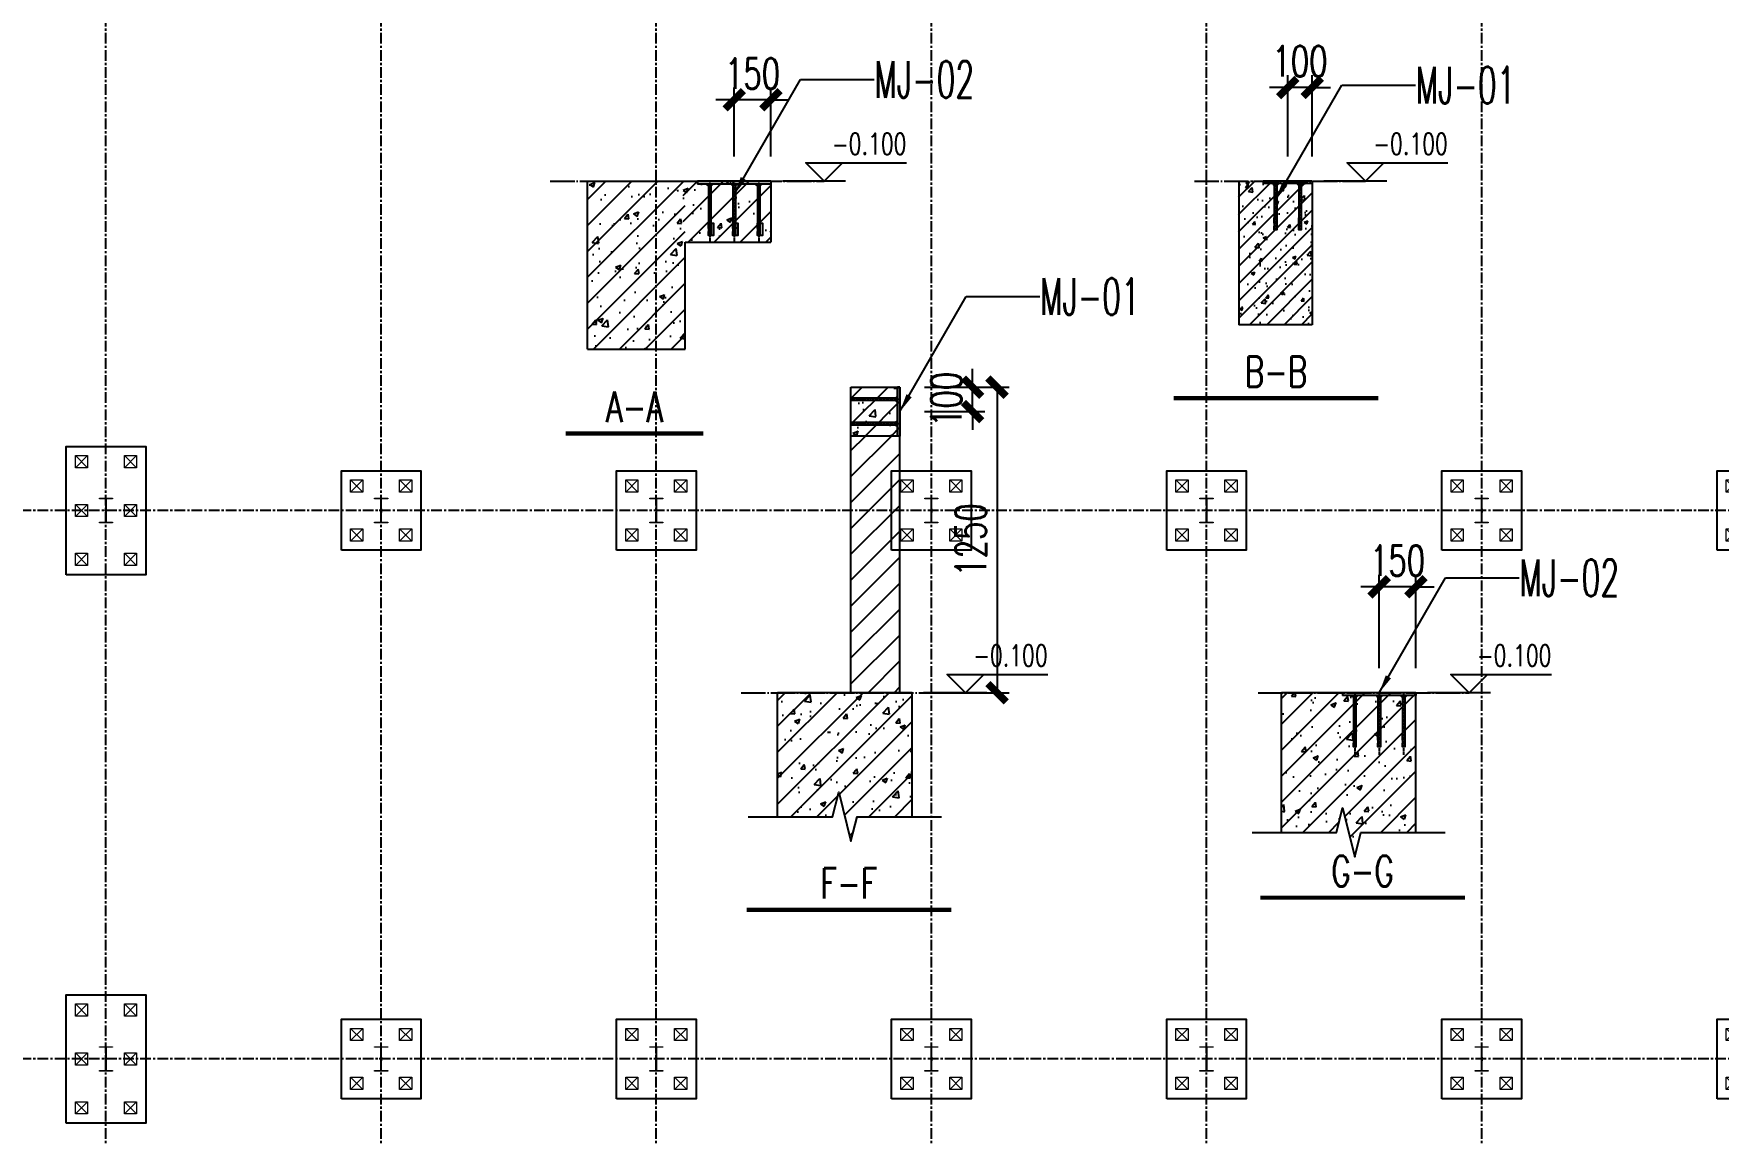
# Model space of a CAD drawing. Extents: x 782294 to 1727252, y -631030 to 17645.
# Drawn here: x 1027614 to 1082719, y -571801 to -535813 of the extents above; entities that cross this region are included whole.
import ezdxf
from ezdxf.enums import TextEntityAlignment as Align

# ---------------------------------------------------------------- set-up
doc = ezdxf.new("R2010")
doc.units = 0
for name, pattern in [('CENTER', [2, 1.25, -0.25, 0.25, -0.25]), ('ZN-CENTER', [2, 1.25, -0.25, 0.25, -0.25]), ('ZN-DOTE', [2.42, 2, -0.2, 0.02, -0.2])]:
    doc.linetypes.add(name, pattern=pattern)
doc.layers.get('Defpoints').update_dxf_attribs({"color": 210})
for name, color, linetype in [('!ZN1-填充-8', 8, 'Continuous'), ('!ZN2-WALL-5', 5, 'Continuous'), ('!ZN3-铝板幕墙-3', 3, 'Continuous'), ('!ZN6-轴线-1', 1, 'ZN-CENTER'), ('20剖面图$0$AS-COLN', 6, 'Continuous'), ('20剖面图$0$PUB_HATCH', 8, 'Continuous'), ('2钢材断面', 2, 'Continuous'), ('3符号', 3, 'Continuous'), ('40钢材投影', 40, 'Continuous'), ('A-AXIS-DP', 126, 'Continuous'), ('ALT_CEN-0-30', 1, 'CENTER'), ('DIM', 173, 'Continuous'), ('DOTE', 1, 'CENTER'), ('S-DOTE1', 140, 'CENTER'), ('S-HATCH1-W', 252, 'Continuous'), ('TEXT', 7, 'Continuous'), ('结构轮廓线', 1, 'Continuous')]:
    doc.layers.add(name, color=color, linetype=linetype)
doc.layers.add('S-col', color=2, linetype='Continuous', lineweight=0)
doc.layers.add('S-zhuang', color=1, linetype='Continuous', lineweight=0)
doc.styles.add('DHTEXT-1', font='romans.shx', dxfattribs={"width": 0.7, "bigfont": 'chinese.shx'})
doc.styles.add('卓越符号', font='ROMANS.shx', dxfattribs={"width": 0.7, "bigfont": 'CHINESE.shx'})
doc.dimstyles.new('ZN50', dxfattribs={"dimscale": 50, "dimtxt": 2.5, "dimasz": 1.5, "dimexe": 1, "dimexo": 2, "dimgap": 0.9, "dimtad": 1, "dimdec": 0, "dimdsep": 46, "dimtxsty": 'DHTEXT-1', "dimblk": 'ARCHTICK', "dimcen": 2.5, "dimclrd": 173, "dimclre": 173, "dimclrt": 7, "dimazin": 2, "dimtfac": 1, "dimtdec": 0, "dimtix": 1, "dimtmove": 2, "dimatfit": 3, "dimfxl": 0, "dimtolj": 1, "dimtzin": 12, "dimarcsym": 0})

# ---------------------------------------------------------------- blocks, each defined once
blk = doc.blocks.new('20250821100720')
at = {"layer": 'DOTE', "ltscale": 280}
for p, q in [((31000, -8180), (31000, 83777.4)), ((40000, -8180), (40000, 83777.4)), ((49000, -8180), (49000, 83777.4)), ((58000, -8180), (58000, 83777.4)), ((67000, -8180), (67000, 83777.4)), ((76000, -8180), (76000, 83777.4)), ((195431, 35900), (-7455.8, 35900)), ((195431, 17950), (-7455.8, 17950))]:
    blk.add_line(p, q, dxfattribs=at)
blk = doc.blocks.new('20240319170557')
at = {"layer": '!ZN1-填充-8'}
h = blk.add_hatch(color=252, dxfattribs=at)
h.dxf.hatch_style = 1
h.paths.add_polyline_path([(-105, 114.7), (-112.9, 114.7), (-105, 106.7)])
h = blk.add_hatch(color=252, dxfattribs=at)
h.dxf.hatch_style = 1
h.paths.add_polyline_path([(-95, 106.7), (-105, 106.7), (-105, 114.7), (-95, 114.7)])
h = blk.add_hatch(color=252, dxfattribs=at)
h.dxf.hatch_style = 1
h.paths.add_polyline_path([(-95, 114.7), (-87.1, 114.7), (-95, 106.7)])
h = blk.add_hatch(color=252, dxfattribs=at)
h.dxf.hatch_style = 1
h.paths.add_polyline_path([(-5, 114.7), (-12.9, 114.7), (-5, 106.7)])
h = blk.add_hatch(color=252, dxfattribs=at)
h.dxf.hatch_style = 1
h.paths.add_polyline_path([(5, 106.7), (-5, 106.7), (-5, 114.7), (5, 114.7)])
h = blk.add_hatch(color=252, dxfattribs=at)
h.dxf.hatch_style = 1
h.paths.add_polyline_path([(5, 114.7), (12.9, 114.7), (5, 106.7)])
h = blk.add_hatch(color=252, dxfattribs=at)
h.dxf.hatch_style = 1
h.paths.add_polyline_path([(95, 114.7), (87.1, 114.7), (95, 106.7)])
h = blk.add_hatch(color=252, dxfattribs=at)
h.dxf.hatch_style = 1
h.paths.add_polyline_path([(105, 106.7), (95, 106.7), (95, 114.7), (105, 114.7)])
h = blk.add_hatch(color=252, dxfattribs=at)
h.dxf.hatch_style = 1
h.paths.add_polyline_path([(105, 114.7), (112.9, 114.7), (105, 106.7)])
at = {"color": 8}
for p, q in [((-90.8, -46.3), (-99.2, -46.3)), ((-90.8, -47.3), (-99.2, -47.3)), ((-90.8, -48.4), (-99.2, -48.4)), ((-90.8, -49.4), (-99.2, -49.4)), ((-90.8, -50.5), (-99.2, -50.5)), ((-90.8, -51.5), (-99.2, -51.5)), ((-90.8, -51.5), (-99.2, -51.5)), ((-90.8, -52.6), (-99.2, -52.6)), ((-90.8, -53.6), (-99.2, -53.6)), ((-90.8, -54.6), (-99.2, -54.6)), ((-90.8, -55.7), (-99.2, -55.7)), ((-90.8, -56.7), (-99.2, -56.7)), ((-90.8, -57.8), (-99.2, -57.8)), ((-90.8, -58.8), (-99.2, -58.8)), ((-90.8, -59.9), (-99.2, -59.9)), ((-90.8, -60.9), (-99.2, -60.9)), ((-90.8, -62), (-99.2, -62)), ((-90.8, -62), (-99.2, -62)), ((-90.8, -63), (-99.2, -63)), ((-90.8, -64), (-99.2, -64)), ((-90.8, -65.1), (-99.2, -65.1)), ((-90.8, -66.1), (-99.2, -66.1)), ((-90.8, -67.2), (-99.2, -67.2)), ((-90.8, -68.2), (-99.2, -68.2)), ((9.2, -46.3), (0.8, -46.3)), ((9.2, -47.3), (0.8, -47.3)), ((9.2, -48.4), (0.8, -48.4)), ((9.2, -49.4), (0.8, -49.4)), ((9.2, -50.5), (0.8, -50.5)), ((9.2, -51.5), (0.8, -51.5)), ((9.2, -51.5), (0.8, -51.5)), ((9.2, -52.6), (0.8, -52.6)), ((9.2, -53.6), (0.8, -53.6)), ((9.2, -54.6), (0.8, -54.6)), ((9.2, -55.7), (0.8, -55.7)), ((9.2, -56.7), (0.8, -56.7)), ((9.2, -57.8), (0.8, -57.8)), ((9.2, -58.8), (0.8, -58.8)), ((9.2, -59.9), (0.8, -59.9)), ((9.2, -60.9), (0.8, -60.9)), ((9.2, -62), (0.8, -62)), ((9.2, -62), (0.8, -62)), ((9.2, -63), (0.8, -63)), ((9.2, -64), (0.8, -64)), ((9.2, -65.1), (0.8, -65.1)), ((9.2, -66.1), (0.8, -66.1)), ((9.2, -67.2), (0.8, -67.2)), ((9.2, -68.2), (0.8, -68.2)), ((109.2, -46.3), (100.8, -46.3)), ((109.2, -47.3), (100.8, -47.3)), ((109.2, -48.4), (100.8, -48.4)), ((109.2, -49.4), (100.8, -49.4)), ((109.2, -50.5), (100.8, -50.5)), ((109.2, -51.5), (100.8, -51.5)), ((109.2, -51.5), (100.8, -51.5)), ((109.2, -52.6), (100.8, -52.6)), ((109.2, -53.6), (100.8, -53.6)), ((109.2, -54.6), (100.8, -54.6)), ((109.2, -55.7), (100.8, -55.7)), ((109.2, -56.7), (100.8, -56.7)), ((109.2, -57.8), (100.8, -57.8)), ((109.2, -58.8), (100.8, -58.8)), ((109.2, -59.9), (100.8, -59.9)), ((109.2, -60.9), (100.8, -60.9)), ((109.2, -62), (100.8, -62)), ((109.2, -62), (100.8, -62)), ((109.2, -63), (100.8, -63)), ((109.2, -64), (100.8, -64)), ((109.2, -65.1), (100.8, -65.1)), ((109.2, -66.1), (100.8, -66.1)), ((109.2, -67.2), (100.8, -67.2)), ((109.2, -68.2), (100.8, -68.2)), ((-90.8, -69.3), (-99.2, -69.3)), ((-90.8, -70.3), (-99.2, -70.3)), ((-90.8, -71.3), (-99.2, -71.3)), ((-90.8, -72.4), (-99.2, -72.4)), ((-90.8, -73.4), (-99.2, -73.4)), ((-90.8, -74.5), (-99.2, -74.5)), ((-90.8, -75.5), (-99.2, -75.5)), ((-90.8, -76.6), (-99.2, -76.6)), ((-90.8, -77.6), (-99.2, -77.6)), ((-90.8, -78.6), (-99.2, -78.6)), ((-90.8, -79.7), (-99.2, -79.7)), ((-90.8, -80.7), (-99.2, -80.7)), ((-90.8, -81.8), (-99.2, -81.8)), ((-90.8, -82.8), (-99.2, -82.8)), ((-90.8, -83.9), (-99.2, -83.9)), ((-90.8, -84.9), (-99.2, -84.9)), ((-90.8, -86), (-99.2, -86)), ((-90.8, -87), (-99.2, -87)), ((-90.8, -88), (-99.2, -88)), ((-90.8, -89.1), (-99.2, -89.1)), ((-90.8, -90.1), (-99.2, -90.1)), ((-90.8, -91.2), (-99.2, -91.2)), ((-90.8, -92.2), (-99.2, -92.2)), ((-90.8, -93.3), (-99.2, -93.3)), ((-90.8, -94.3), (-99.2, -94.3)), ((9.2, -69.3), (0.8, -69.3)), ((9.2, -70.3), (0.8, -70.3)), ((9.2, -71.3), (0.8, -71.3)), ((9.2, -72.4), (0.8, -72.4)), ((9.2, -73.4), (0.8, -73.4)), ((9.2, -74.5), (0.8, -74.5)), ((9.2, -75.5), (0.8, -75.5)), ((9.2, -76.6), (0.8, -76.6)), ((9.2, -77.6), (0.8, -77.6)), ((9.2, -78.6), (0.8, -78.6)), ((9.2, -79.7), (0.8, -79.7)), ((9.2, -80.7), (0.8, -80.7)), ((9.2, -81.8), (0.8, -81.8)), ((9.2, -82.8), (0.8, -82.8)), ((9.2, -83.9), (0.8, -83.9)), ((9.2, -84.9), (0.8, -84.9)), ((9.2, -86), (0.8, -86)), ((9.2, -87), (0.8, -87)), ((9.2, -88), (0.8, -88)), ((9.2, -89.1), (0.8, -89.1)), ((9.2, -90.1), (0.8, -90.1)), ((9.2, -91.2), (0.8, -91.2)), ((9.2, -92.2), (0.8, -92.2)), ((9.2, -93.3), (0.8, -93.3)), ((9.2, -94.3), (0.8, -94.3)), ((109.2, -69.3), (100.8, -69.3)), ((109.2, -70.3), (100.8, -70.3)), ((109.2, -71.3), (100.8, -71.3)), ((109.2, -72.4), (100.8, -72.4)), ((109.2, -73.4), (100.8, -73.4)), ((109.2, -74.5), (100.8, -74.5)), ((109.2, -75.5), (100.8, -75.5)), ((109.2, -76.6), (100.8, -76.6)), ((109.2, -77.6), (100.8, -77.6)), ((109.2, -78.6), (100.8, -78.6)), ((109.2, -79.7), (100.8, -79.7)), ((109.2, -80.7), (100.8, -80.7)), ((109.2, -81.8), (100.8, -81.8)), ((109.2, -82.8), (100.8, -82.8)), ((109.2, -83.9), (100.8, -83.9)), ((109.2, -84.9), (100.8, -84.9)), ((109.2, -86), (100.8, -86)), ((109.2, -87), (100.8, -87)), ((109.2, -88), (100.8, -88)), ((109.2, -89.1), (100.8, -89.1)), ((109.2, -90.1), (100.8, -90.1)), ((109.2, -91.2), (100.8, -91.2)), ((109.2, -92.2), (100.8, -92.2)), ((109.2, -93.3), (100.8, -93.3)), ((109.2, -94.3), (100.8, -94.3))]:
    blk.add_line(p, q, dxfattribs=at)
at = {"layer": '2钢材断面'}
for p, q in [((-150, 126.7), (-150, 114.7)), ((150, 126.7), (-150, 126.7)), ((-94, 114.7), (-150, 114.7)), ((94, 114.7), (-94, 114.7)), ((150, 114.7), (94, 114.7)), ((150, 126.7), (150, 114.7))]:
    blk.add_line(p, q, dxfattribs=at)
at = {"layer": '40钢材投影'}
for p, q in [((-105, 106.7), (-112.9, 114.7)), ((-105, 114.7), (-105, -95.3)), ((-95, 114.7), (-95, -95.3)), ((-95, 106.7), (-87.1, 114.7)), ((-5, 106.7), (-12.9, 114.7)), ((-5, 114.7), (-5, -95.3)), ((5, 114.7), (5, -95.3)), ((5, 106.7), (12.9, 114.7)), ((95, 106.7), (87.1, 114.7)), ((95, 114.7), (95, -95.3)), ((105, 114.7), (105, -95.3)), ((105, 106.7), (112.9, 114.7)), ((-95, -95.3), (-105, -95.3)), ((5, -95.3), (-5, -95.3)), ((105, -95.3), (95, -95.3))]:
    blk.add_line(p, q, dxfattribs=at)
for points in [[(-105, -67.3), (-105, -45.3), (-95, -45.3), (-95, -95.3), (-105, -95.3), (-105, -79.3)], [(-95, -67.3), (-95, -45.3), (-85, -45.3), (-85, -95.3), (-95, -95.3), (-95, -79.3)], [(-5, -67.3), (-5, -45.3), (5, -45.3), (5, -95.3), (-5, -95.3), (-5, -79.3)], [(5, -67.3), (5, -45.3), (15, -45.3), (15, -95.3), (5, -95.3), (5, -79.3)], [(95, -67.3), (95, -45.3), (105, -45.3), (105, -95.3), (95, -95.3), (95, -79.3)], [(105, -67.3), (105, -45.3), (115, -45.3), (115, -95.3), (105, -95.3), (105, -79.3)]]:
    blk.add_lwpolyline(points, dxfattribs=at)
at = {"layer": 'ALT_CEN-0-30', "ltscale": 0.3}
for p, q in [((-100, 126.7), (-100, -126.7)), ((0, 126.7), (0, -126.7)), ((100, 126.7), (100, -126.7))]:
    blk.add_line(p, q, dxfattribs=at)
blk = doc.blocks.new('*U24')
at = {"ltscale": 10}
blk.add_line((3.48, 0), (-6.85, 0), dxfattribs=at)
blk.add_lwpolyline([(3, 3), (0, 0), (-3, 3), (13.45, 3)])
at = {"color": 0, "style": '卓越符号', "width": 0.7, "flags": 8}
blk.add_attdef('±0.000', text='', height=3.5, dxfattribs=at).set_placement((13.45, 4.35), align=Align.RIGHT)
blk = doc.blocks.new('_ArchTick')
at = {"color": 0, "linetype": 'ByBlock', "const_width": 0.4}
blk.add_lwpolyline([(-0.5, -0.5), (0.5, 0.5)], dxfattribs=at)
blk = doc.blocks.new('*D364')
at = {"layer": 'Defpoints', "color": 0, "ltscale": 500, "transparency": 16777216}
for p in [(312965.7, -569336), (312965.7, -569668.4), (313115.7, -569668.4)]:
    blk.add_point(p, dxfattribs=at)
at = {"layer": 'DIM', "color": 173, "linetype": 'ByBlock', "lineweight": -2, "ltscale": 500, "transparency": 16777216}
for p, q in [((312965.7, -569568.4), (312965.7, -569286)), ((313115.7, -569568.4), (313115.7, -569286)), ((312965.7, -569336), (312890.7, -569336)), ((313115.7, -569336), (312965.7, -569336)), ((313115.7, -569336), (313190.7, -569336))]:
    blk.add_line(p, q, dxfattribs=at)
at = {"layer": 'DIM', "color": 173, "lineweight": -2, "ltscale": 500, "transparency": 16777216, "xscale": 75, "yscale": 75, "zscale": 75}
blk.add_blockref('_ArchTick', (312965.7, -569336), dxfattribs=at)
at = {"layer": 'DIM', "color": 173, "lineweight": -2, "ltscale": 500, "transparency": 16777216, "xscale": 75, "yscale": 75, "zscale": 75, "rotation": 180}
blk.add_blockref('_ArchTick', (313115.7, -569336), dxfattribs=at)
at = {"layer": 'DIM', "color": 7, "ltscale": 500, "transparency": 16777216, "insert": (313040.7, -569228.5), "char_height": 125, "attachment_point": 5, "style": 'DHTEXT-1'}
blk.add_mtext('\\A1;150', dxfattribs=at)
blk = doc.blocks.new('*U413')
at = {"const_width": 0.7}
blk.add_lwpolyline([(-11.26, 0), (11.26, 0)], dxfattribs=at)
at = {"color": 0, "style": '卓越符号', "width": 0.7, "flags": 8}
blk.add_attdef('图名', text='', height=5, dxfattribs=at).set_placement((0, 1.85), align=Align.CENTER)
blk.add_attdef('比例', (14.06, 1.85), '', height=4, dxfattribs=at)
blk = doc.blocks.new('*U414')
at = {"const_width": 0.7}
blk.add_lwpolyline([(-16.73, 0), (16.73, 0)], dxfattribs=at)
at = {"color": 0, "style": '卓越符号', "width": 0.7, "flags": 8}
blk.add_attdef('图名', text='', height=5, dxfattribs=at).set_placement((0, 1.85), align=Align.CENTER)
blk.add_attdef('比例', (19.53, 1.85), '', height=4, dxfattribs=at)
blk = doc.blocks.new('A$Cec10f56f')
at = {"layer": '!ZN1-填充-8'}
h = blk.add_hatch(color=252, dxfattribs=at)
h.dxf.hatch_style = 1
h.paths.add_polyline_path([(10, 55), (10, 62.9), (18, 55)])
h = blk.add_hatch(color=252, dxfattribs=at)
h.dxf.hatch_style = 1
h.paths.add_polyline_path([(18, 55), (18, 45), (10, 45), (10, 55)])
h = blk.add_hatch(color=252, dxfattribs=at)
h.dxf.hatch_style = 1
h.paths.add_polyline_path([(10, 45), (10, 37.1), (18, 45)])
h = blk.add_hatch(color=252, dxfattribs=at)
h.dxf.hatch_style = 1
h.paths.add_polyline_path([(10, -45), (10, -37.1), (18, -45)])
h = blk.add_hatch(color=252, dxfattribs=at)
h.dxf.hatch_style = 1
h.paths.add_polyline_path([(18, -45), (18, -55), (10, -55), (10, -45)])
h = blk.add_hatch(color=252, dxfattribs=at)
h.dxf.hatch_style = 1
h.paths.add_polyline_path([(10, -55), (10, -62.9), (18, -55)])
at = {"layer": '2钢材断面'}
for p, q in [((0, 100), (10, 100)), ((0, 100), (0, -100)), ((10, 100), (10, 45)), ((10, 45), (10, -44)), ((10, -44), (10, -100)), ((0, -100), (10, -100))]:
    blk.add_line(p, q, dxfattribs=at)
at = {"layer": '40钢材投影'}
for p, q in [((18, 55), (10, 62.9)), ((10, 55), (200, 55)), ((10, 45), (200, 45)), ((18, 45), (10, 37.1)), ((200, 55), (200, 45)), ((18, -45), (10, -37.1)), ((10, -45), (200, -45)), ((10, -55), (200, -55)), ((18, -55), (10, -62.9)), ((200, -45), (200, -55))]:
    blk.add_line(p, q, dxfattribs=at)
for points in [[(172, 45), (150, 45), (150, 55), (200, 55), (200, 45), (184, 45)], [(172, -55), (150, -55), (150, -45), (200, -45), (200, -55), (184, -55)]]:
    blk.add_lwpolyline(points, dxfattribs=at)
at = {"layer": 'ALT_CEN-0-30', "ltscale": 0.3}
for p, q in [((0, 50), (197.8, 50)), ((0, -50), (197.8, -50))]:
    blk.add_line(p, q, dxfattribs=at)
blk = doc.blocks.new('*D365')
at = {"layer": 'Defpoints', "color": 0, "ltscale": 500, "transparency": 16777216}
for p in [(315229.1, -569285.4), (315229.1, -569668.4), (315329.1, -569668.4)]:
    blk.add_point(p, dxfattribs=at)
at = {"layer": 'DIM', "color": 173, "linetype": 'ByBlock', "lineweight": -2, "ltscale": 500, "transparency": 16777216}
for p, q in [((315229.1, -569568.4), (315229.1, -569235.4)), ((315329.1, -569568.4), (315329.1, -569235.4)), ((315229.1, -569285.4), (315154.1, -569285.4)), ((315329.1, -569285.4), (315229.1, -569285.4)), ((315329.1, -569285.4), (315404.1, -569285.4))]:
    blk.add_line(p, q, dxfattribs=at)
at = {"layer": 'DIM', "color": 173, "lineweight": -2, "ltscale": 500, "transparency": 16777216, "xscale": 75, "yscale": 75, "zscale": 75}
blk.add_blockref('_ArchTick', (315229.1, -569285.4), dxfattribs=at)
at = {"layer": 'DIM', "color": 173, "lineweight": -2, "ltscale": 500, "transparency": 16777216, "xscale": 75, "yscale": 75, "zscale": 75, "rotation": 180}
blk.add_blockref('_ArchTick', (315329.1, -569285.4), dxfattribs=at)
at = {"layer": 'DIM', "color": 7, "ltscale": 500, "transparency": 16777216, "insert": (315279.1, -569177.9), "char_height": 125, "attachment_point": 5, "style": 'DHTEXT-1'}
blk.add_mtext('\\A1;100', dxfattribs=at)
blk = doc.blocks.new('*D369')
at = {"layer": 'Defpoints', "color": 0, "ltscale": 500, "transparency": 16777216}
for p in [(324733.3, -568418.4), (325030.6, -568418.4), (324733.3, -568518.4)]:
    blk.add_point(p, dxfattribs=at)
at = {"layer": 'DIM', "color": 173, "linetype": 'ByBlock', "lineweight": -2, "ltscale": 500, "transparency": 16777216}
for p, q in [((325030.6, -568418.4), (325030.6, -568343.4)), ((324833.3, -568418.4), (325080.6, -568418.4)), ((325030.6, -568518.4), (325030.6, -568418.4)), ((324833.3, -568518.4), (325080.6, -568518.4)), ((325030.6, -568518.4), (325030.6, -568593.4))]:
    blk.add_line(p, q, dxfattribs=at)
at = {"layer": 'DIM', "color": 173, "lineweight": -2, "ltscale": 500, "transparency": 16777216, "xscale": 75, "yscale": 75, "zscale": 75}
for p, rotation in [((325030.6, -568418.4), 270), ((325030.6, -568518.4), 90)]:
    blk.add_blockref('_ArchTick', p, dxfattribs=dict(at, rotation=rotation))
at = {"layer": 'DIM', "color": 7, "ltscale": 500, "transparency": 16777216, "insert": (324923.1, -568468.4), "char_height": 125, "attachment_point": 5, "rotation": 90, "style": 'DHTEXT-1'}
blk.add_mtext('\\A1;100', dxfattribs=at)
blk = doc.blocks.new('*D370')
at = {"layer": 'Defpoints', "color": 0, "ltscale": 500, "transparency": 16777216}
for p in [(324733.3, -568418.4), (324733.3, -569668.4), (325130.4, -569668.4)]:
    blk.add_point(p, dxfattribs=at)
at = {"layer": 'DIM', "color": 173, "linetype": 'ByBlock', "lineweight": -2, "ltscale": 500, "transparency": 16777216}
for p, q in [((324833.3, -568418.4), (325180.4, -568418.4)), ((325130.4, -568418.4), (325130.4, -569668.4)), ((324833.3, -569668.4), (325180.4, -569668.4))]:
    blk.add_line(p, q, dxfattribs=at)
at = {"layer": 'DIM', "color": 173, "lineweight": -2, "ltscale": 500, "transparency": 16777216, "xscale": 75, "yscale": 75, "zscale": 75}
for p, rotation in [((325130.4, -568418.4), 90), ((325130.4, -569668.4), 270)]:
    blk.add_blockref('_ArchTick', p, dxfattribs=dict(at, rotation=rotation))
at = {"layer": 'DIM', "color": 7, "ltscale": 500, "transparency": 16777216, "insert": (325022.9, -569043.4), "char_height": 125, "attachment_point": 5, "rotation": 90, "style": 'DHTEXT-1'}
blk.add_mtext('\\A1;1250', dxfattribs=at)
blk = doc.blocks.new('*U419')
at = {"const_width": 0.7}
blk.add_lwpolyline([(-16.73, 0), (16.73, 0)], dxfattribs=at)
at = {"color": 0, "style": '卓越符号', "width": 0.7, "flags": 8}
blk.add_attdef('图名', text='', height=5, dxfattribs=at).set_placement((0, 1.85), align=Align.CENTER)
blk.add_attdef('比例', (19.53, 1.85), '', height=4, dxfattribs=at)
blk = doc.blocks.new('20240319182556')
at = {"layer": '!ZN1-填充-8'}
h = blk.add_hatch(color=252, dxfattribs=at)
h.dxf.hatch_style = 1
h.paths.add_polyline_path([(12, 105), (12, 112.9), (20, 105)])
h = blk.add_hatch(color=252, dxfattribs=at)
h.dxf.hatch_style = 1
h.paths.add_polyline_path([(20, 105), (20, 95), (12, 95), (12, 105)])
h = blk.add_hatch(color=252, dxfattribs=at)
h.dxf.hatch_style = 1
h.paths.add_polyline_path([(12, 95), (12, 87.1), (20, 95)])
h = blk.add_hatch(color=252, dxfattribs=at)
h.dxf.hatch_style = 1
h.paths.add_polyline_path([(12, 5), (12, 12.9), (20, 5)])
h = blk.add_hatch(color=252, dxfattribs=at)
h.dxf.hatch_style = 1
h.paths.add_polyline_path([(20, 5), (20, -5), (12, -5), (12, 5)])
h = blk.add_hatch(color=252, dxfattribs=at)
h.dxf.hatch_style = 1
h.paths.add_polyline_path([(12, -5), (12, -12.9), (20, -5)])
h = blk.add_hatch(color=252, dxfattribs=at)
h.dxf.hatch_style = 1
h.paths.add_polyline_path([(12, -95), (12, -87.1), (20, -95)])
h = blk.add_hatch(color=252, dxfattribs=at)
h.dxf.hatch_style = 1
h.paths.add_polyline_path([(20, -95), (20, -105), (12, -105), (12, -95)])
h = blk.add_hatch(color=252, dxfattribs=at)
h.dxf.hatch_style = 1
h.paths.add_polyline_path([(12, -105), (12, -112.9), (20, -105)])
at = {"layer": '2钢材断面'}
for p, q in [((0, 150), (12, 150)), ((0, 150), (0, -150)), ((12, 150), (12, 94)), ((12, 94), (12, -94)), ((12, -94), (12, -150)), ((0, -150), (12, -150))]:
    blk.add_line(p, q, dxfattribs=at)
at = {"layer": '40钢材投影'}
for p, q in [((20, 105), (12, 112.9)), ((12, 105), (222, 105)), ((12, 95), (222, 95)), ((20, 95), (12, 87.1)), ((222, 105), (222, 95)), ((20, 5), (12, 12.9)), ((12, 5), (222, 5)), ((222, 5), (222, -5)), ((12, -5), (222, -5)), ((20, -5), (12, -12.9)), ((20, -95), (12, -87.1)), ((12, -95), (222, -95)), ((12, -105), (222, -105)), ((20, -105), (12, -112.9)), ((222, -95), (222, -105))]:
    blk.add_line(p, q, dxfattribs=at)
for points in [[(194, 95), (172, 95), (172, 105), (222, 105), (222, 95), (206, 95)], [(194, -5), (172, -5), (172, 5), (222, 5), (222, -5), (206, -5)], [(194, -105), (172, -105), (172, -95), (222, -95), (222, -105), (206, -105)]]:
    blk.add_lwpolyline(points, dxfattribs=at)
at = {"layer": 'ALT_CEN-0-30', "ltscale": 0.3}
for p, q in [((0, 100), (253.5, 100)), ((0, 0), (253.5, 0)), ((0, -100), (253.5, -100))]:
    blk.add_line(p, q, dxfattribs=at)
blk = doc.blocks.new('*D371')
at = {"layer": 'Defpoints', "color": 0, "ltscale": 500, "transparency": 16777216}
for p in [(326815, -569235.4), (326815, -569668.4), (326965, -569668.4)]:
    blk.add_point(p, dxfattribs=at)
at = {"layer": 'DIM', "color": 173, "linetype": 'ByBlock', "lineweight": -2, "ltscale": 500, "transparency": 16777216}
for p, q in [((326815, -569235.4), (326740, -569235.4)), ((326815, -569568.4), (326815, -569185.4)), ((326965, -569235.4), (326815, -569235.4)), ((326965, -569568.4), (326965, -569185.4)), ((326965, -569235.4), (327040, -569235.4))]:
    blk.add_line(p, q, dxfattribs=at)
at = {"layer": 'DIM', "color": 173, "lineweight": -2, "ltscale": 500, "transparency": 16777216, "xscale": 75, "yscale": 75, "zscale": 75}
blk.add_blockref('_ArchTick', (326815, -569235.4), dxfattribs=at)
at = {"layer": 'DIM', "color": 173, "lineweight": -2, "ltscale": 500, "transparency": 16777216, "xscale": 75, "yscale": 75, "zscale": 75, "rotation": 180}
blk.add_blockref('_ArchTick', (326965, -569235.4), dxfattribs=at)
at = {"layer": 'DIM', "color": 7, "ltscale": 500, "transparency": 16777216, "insert": (326890, -569127.9), "char_height": 125, "attachment_point": 5, "style": 'DHTEXT-1'}
blk.add_mtext('\\A1;150', dxfattribs=at)
blk = doc.blocks.new('*U420')
at = {"const_width": 0.7}
blk.add_lwpolyline([(-16.73, 0), (16.73, 0)], dxfattribs=at)
at = {"color": 0, "style": '卓越符号', "width": 0.7, "flags": 8}
blk.add_attdef('图名', text='', height=5, dxfattribs=at).set_placement((0, 1.85), align=Align.CENTER)
blk.add_attdef('比例', (19.53, 1.85), '', height=4, dxfattribs=at)
blk = doc.blocks.new('S-ZHUANG-400')
at = {"layer": 'S-zhuang'}
for p, q in [((200, -200), (-200, 200)), ((-200, -200), (200, 200))]:
    blk.add_line(p, q, dxfattribs=at)
blk.add_lwpolyline([(-200, 200), (200, 200), (200, -200), (-200, -200)], close=True, dxfattribs=at)
blk = doc.blocks.new('CT4')
at = {"layer": 'S-DOTE1', "ltscale": 0.25}
for p, q in [((-99971, -169242), (-100091, -169242)), ((-100031, -169182), (-100031, -169302))]:
    blk.add_line(p, q, dxfattribs=at)
at = {"layer": 'S-HATCH1-W'}
blk.add_lwpolyline([(-101331, -170542), (-101331, -167942), (-98731, -167942), (-98731, -170542)], close=True, dxfattribs=at)
at = {"layer": 'S-zhuang', "rotation": 90}
for p in [(-100831, -168442), (-99231, -168442), (-100831, -170042), (-99231, -170042)]:
    blk.add_blockref('S-ZHUANG-400', p, dxfattribs=at)
blk = doc.blocks.new('CT6')
at = {"layer": 'S-DOTE1', "ltscale": 0.25}
for p, q in [((-233268, -322505), (-233388, -322505)), ((-233328, -322445), (-233328, -322565))]:
    blk.add_line(p, q, dxfattribs=at)
at = {"layer": 'S-HATCH1-W'}
blk.add_lwpolyline([(-234628, -324605), (-234628, -320405), (-232028, -320405), (-232028, -324605)], close=True, dxfattribs=at)
at = {"layer": 'S-zhuang', "rotation": 90.00000000000001}
for p in [(-234128, -320905), (-232528, -320905), (-234128, -322505), (-232528, -322505), (-234128, -324105), (-232528, -324105)]:
    blk.add_blockref('S-ZHUANG-400', p, dxfattribs=at)
blk = doc.blocks.new('A$C46867589')
at = {"layer": 'S-col'}
for points in [[(30785, 36300), (31215, 36300), (31215, 36282), (31006, 36282), (31006, 35518), (31215, 35518), (31215, 35500), (30785, 35500), (30785, 35518), (30994, 35518), (30994, 36282), (30785, 36282)], [(39785, 36300), (40215, 36300), (40215, 36282), (40006, 36282), (40006, 35518), (40215, 35518), (40215, 35500), (39785, 35500), (39785, 35518), (39994, 35518), (39994, 36282), (39785, 36282)], [(48785, 36300), (49215, 36300), (49215, 36282), (49006, 36282), (49006, 35518), (49215, 35518), (49215, 35500), (48785, 35500), (48785, 35518), (48994, 35518), (48994, 36282), (48785, 36282)], [(57785, 36300), (58215, 36300), (58215, 36282), (58006, 36282), (58006, 35518), (58215, 35518), (58215, 35500), (57785, 35500), (57785, 35518), (57994, 35518), (57994, 36282), (57785, 36282)], [(66785, 36300), (67215, 36300), (67215, 36282), (67006, 36282), (67006, 35518), (67215, 35518), (67215, 35500), (66785, 35500), (66785, 35518), (66994, 35518), (66994, 36282), (66785, 36282)], [(75785, 36300), (76215, 36300), (76215, 36282), (76006, 36282), (76006, 35518), (76215, 35518), (76215, 35500), (75785, 35500), (75785, 35518), (75994, 35518), (75994, 36282), (75785, 36282)], [(30785, 18350), (31215, 18350), (31215, 18332), (31006, 18332), (31006, 17568), (31215, 17568), (31215, 17550), (30785, 17550), (30785, 17568), (30994, 17568), (30994, 18332), (30785, 18332)], [(39785, 18350), (40215, 18350), (40215, 18332), (40006, 18332), (40006, 17568), (40215, 17568), (40215, 17550), (39785, 17550), (39785, 17568), (39994, 17568), (39994, 18332), (39785, 18332)], [(48785, 18350), (49215, 18350), (49215, 18332), (49006, 18332), (49006, 17568), (49215, 17568), (49215, 17550), (48785, 17550), (48785, 17568), (48994, 17568), (48994, 18332), (48785, 18332)], [(57785, 18350), (58215, 18350), (58215, 18332), (58006, 18332), (58006, 17568), (58215, 17568), (58215, 17550), (57785, 17550), (57785, 17568), (57994, 17568), (57994, 18332), (57785, 18332)], [(66785, 18350), (67215, 18350), (67215, 18332), (67006, 18332), (67006, 17568), (67215, 17568), (67215, 17550), (66785, 17550), (66785, 17568), (66994, 17568), (66994, 18332), (66785, 18332)], [(75785, 18350), (76215, 18350), (76215, 18332), (76006, 18332), (76006, 17568), (76215, 17568), (76215, 17550), (75785, 17550), (75785, 17568), (75994, 17568), (75994, 18332), (75785, 18332)]]:
    blk.add_lwpolyline(points, close=True, dxfattribs=at)
at = {"layer": 'S-zhuang'}
for name, p in [('CT6', (264328, 358405)), ('CT4', (140031, 205142)), ('CT4', (149031, 205142)), ('CT4', (158031, 205142)), ('CT4', (167031, 205142)), ('CT4', (176031, 205142)), ('CT4', (185031, 205142)), ('CT6', (264328, 340455)), ('CT4', (140031, 187192)), ('CT4', (149031, 187192)), ('CT4', (158031, 187192)), ('CT4', (167031, 187192)), ('CT4', (176031, 187192)), ('CT4', (185031, 187192))]:
    blk.add_blockref(name, p, dxfattribs=at)
blk = doc.blocks.new('20250913092131')
at = {"layer": '20剖面图$0$PUB_HATCH'}
h = blk.add_hatch(dxfattribs=at)
h.set_pattern_fill('钢筋混凝土', color=256, scale=30, style=0)
h.set_pattern_definition([(45, (537792.24, -567124.985), (-53.0330086, 53.0330086), []), (50, (537792.24, -567124.98), (215.178055, -18.82564), [22.5, -247.5]), (355, (537792.24, -567124.98), (-41.6254, 225.65764), [18, -198]), (100.4514, (537810.17, -567126.55), (173.552815, 206.83186), [19.12206, -210.342634]), (46.1842, (537792.24, -567064.98), (320.172315, -49.6557), [33.75, -371.25]), (96.6356, (537818.92, -567069.12), (280.39881, 292.23536), [28.68309, -315.5139]), (351.1842, (537792.24, -567065), (280.39858, 292.23558), [27, -297]), (21, (537822.24, -567079.98), (179.072116, -120.785667), [22.5, -247.5]), (326, (537822.24, -567079.98), (72.9946, 217.545014), [18, -198]), (71.4514, (537837.16, -567090.05), (252.06679, 96.75915), [19.12206, -210.342634]), (37.5, (537792.24, -567124.985), (3.6479566, 99.868156), [0, -195.6, 0, -201, 0, -198.75]), (7.5, (537792.24, -567124.98), (78.920861, 118.323514), [0, -114.6, 0, -191.1, 0, -75.75]), (327.5, (537725.34, -567124.985), (160.146731, -6.7664615), [0, -75, 0, -234, 0, -310.5]), (317.5, (537695.34, -567124.98), (174.95585, 30.031495), [0, -97.5, 0, -155.4, 0, -220.5])])
h.paths.add_polyline_path([(207.7, 345), (207.7, 1032.5), (-192.3, 1032.5), (-192.3, 345)])
h = blk.add_hatch(dxfattribs=at)
h.set_pattern_fill('钢筋混凝土', color=256, scale=30, style=0)
h.set_pattern_definition([(45, (537742.24, -567124.985), (-53.0330086, 53.0330086), []), (50, (537742.24, -567124.98), (215.178055, -18.82564), [22.5, -247.5]), (355, (537742.24, -567124.98), (-41.6254, 225.65764), [18, -198]), (100.4514, (537760.17, -567126.55), (173.552815, 206.83186), [19.12206, -210.342634]), (46.1842, (537742.24, -567064.98), (320.172315, -49.6557), [33.75, -371.25]), (96.6356, (537768.92, -567069.12), (280.39881, 292.23536), [28.68309, -315.5139]), (351.1842, (537742.24, -567065), (280.39858, 292.23558), [27, -297]), (21, (537772.24, -567079.98), (179.072116, -120.785667), [22.5, -247.5]), (326, (537772.24, -567079.98), (72.9946, 217.545014), [18, -198]), (71.4514, (537787.16, -567090.05), (252.06679, 96.75915), [19.12206, -210.342634]), (37.5, (537742.24, -567124.985), (3.6479566, 99.868156), [0, -195.6, 0, -201, 0, -198.75]), (7.5, (537742.24, -567124.98), (78.920861, 118.323514), [0, -114.6, 0, -191.1, 0, -75.75]), (327.5, (537675.34, -567124.985), (160.146731, -6.7664615), [0, -75, 0, -234, 0, -310.5]), (317.5, (537645.34, -567124.98), (174.95585, 30.031495), [0, -97.5, 0, -155.4, 0, -220.5])])
h.paths.add_polyline_path([(198.4, 1032.5), (198.4, 782.5), (557.7, 782.5), (557.7, 1032.5)])
at = {"layer": '!ZN2-WALL-5'}
for p, q in [((-192.3, 345), (-192.3, 1032.5)), ((-192.3, 1032.5), (557.7, 1032.5)), ((557.7, 1032.5), (557.7, 782.5)), ((207.7, 345), (207.7, 782.5)), ((207.7, 782.5), (557.7, 782.5)), ((-192.3, 345), (207.7, 345))]:
    blk.add_line(p, q, dxfattribs=at)
at = {"layer": '!ZN6-轴线-1', "color": 1, "linetype": 'ZN-DOTE', "ltscale": 50}
blk.add_line((-344.6, 1032.5), (775.9, 1032.5), dxfattribs=at)
at = {"layer": '20剖面图$0$AS-COLN'}
for p in [(557.7, 1032.5), (207.7, 782.5)]:
    blk.add_line(p, (557.7, 782.5), dxfattribs=at)
at = {"layer": '3符号', "color": 7}
ref = blk.add_blockref('*U24', (775.9, 1032.5), dxfattribs=dict(at, xscale=25, yscale=25, zscale=25))
ref.add_attrib('±0.000', '-0.100', dxfattribs={"layer": '0', "color": 0, "height": 87.5, "style": '卓越符号', "width": 0.7}).set_placement((1112.1, 1141.2), align=Align.RIGHT)
ref = blk.add_blockref('*U413', (0, 0), dxfattribs=dict(at, xscale=25, yscale=25, zscale=25))
ref.add_attrib('图名', 'A-A', dxfattribs={"layer": '0', "color": 0, "height": 125, "style": '卓越符号', "width": 0.7}).set_placement((0, 46.2), align=Align.CENTER)
at = {"layer": 'ALT_CEN-0-30', "linetype": 'ByBlock', "ltscale": 50}
blk.add_blockref('20240319170557', (407.7, 905.7), dxfattribs=at)
at = {"layer": 'TEXT', "ltscale": 500, "style": 'DHTEXT-1', "width": 0.6}
blk.add_text('MJ-02', height=150, dxfattribs=at).set_placement((980.5, 1448.4), align=Align.MIDDLE_LEFT)
at = {"layer": 'DIM', "ltscale": 500}
dim = blk.add_linear_dim(base=(407.7, 1364.8), p1=(557.7, 1032.5), p2=(407.7, 1032.5), dimstyle='ZN50', dxfattribs=at)
dim.commit()
dim.dimension.update_dxf_attribs({"geometry": '*D364', "text_midpoint": (482.7, 1472.3), "insert": (-312558, 570700.8)})
at = {"layer": 'DIM', "color": 1}
blk.add_leader([(407.7, 978.1), (679.3, 1448.4), (980.5, 1448.4)], dimstyle='ZN50', dxfattribs=at)
blk = doc.blocks.new('20250913092134')
at = {"layer": '!ZN1-填充-8', "ltscale": 20}
h = blk.add_hatch(dxfattribs=at)
h.set_pattern_fill('钢筋混凝土', color=256, scale=20)
h.set_pattern_definition([(45, (62166, 69172.554), (-35.35534, 35.35534), []), (50, (62166, 69172.55), (143.45204, -12.55043), [15, -165]), (355, (62166, 69172.55), (-27.75027, 150.43843), [12, -132]), (100.4514, (62177.95, 69171.51), (115.70188, 137.8879), [12.74804, -140.22842]), (46.1842, (62166, 69212.55), (213.4482, -33.1038), [22.5, -247.5]), (96.6356, (62183.79, 69209.8), (186.93254, 194.82357), [19.12206, -210.3426]), (351.1842, (62166, 69212.55), (186.9324, 194.8237), [18, -198]), (21, (62186, 69202.55), (119.38141, -80.52378), [15, -165]), (326, (62186, 69202.55), (48.66307, 145.03), [12, -132]), (71.4514, (62195.95, 69195.84), (168.04453, 64.5061), [12.74804, -140.22842]), (37.5, (62166, 69172.554), (2.43197, 66.57877), [0, -130.4, 0, -134, 0, -132.5]), (7.5, (62166, 69172.554), (52.61391, 78.88234), [0, -76.4, 0, -127.4, 0, -50.5]), (327.5, (62121.4, 69172.554), (106.764487, -4.510974), [0, -50, 0, -156, 0, -207]), (317.5, (62101.4, 69172.55), (116.63723, 20.021), [0, -65, 0, -103.6, 0, -147])])
h.paths.add_polyline_path([(-152.8, 888.4), (-152.8, 688.4), (-152, 300.9), (148, 300.9), (148, 888.4)])
at = {"layer": '!ZN2-WALL-5'}
for p, q in [((-152, 888.4), (-152, 300.9)), ((148, 888.4), (148, 300.9)), ((148, 300.9), (-152, 300.9))]:
    blk.add_line(p, q, dxfattribs=at)
at = {"layer": '!ZN6-轴线-1', "color": 1, "linetype": 'ZN-DOTE', "ltscale": 50}
blk.add_line((-333.2, 888.4), (366.3, 888.4), dxfattribs=at)
at = {"layer": '3符号', "color": 7}
ref = blk.add_blockref('*U24', (366.2, 888.4), dxfattribs=dict(at, xscale=25, yscale=25, zscale=25))
ref.add_attrib('±0.000', '-0.100', dxfattribs={"layer": '0', "color": 0, "height": 87.5, "style": '卓越符号', "width": 0.7}).set_placement((702.4, 997.1), align=Align.RIGHT)
ref = blk.add_blockref('*U414', (0, 0), dxfattribs=dict(at, xscale=25, yscale=25, zscale=25))
ref.add_attrib('图名', 'B-B', dxfattribs={"layer": '0', "color": 0, "height": 125, "style": '卓越符号', "width": 0.7}).set_placement((0, 46.2), align=Align.CENTER)
at = {"layer": '40钢材投影', "color": 2, "ltscale": 500, "rotation": 270}
blk.add_blockref('A$Cec10f56f', (48, 888.4), dxfattribs=at)
at = {"layer": 'TEXT', "ltscale": 500, "style": 'DHTEXT-1', "width": 0.6}
blk.add_text('MJ-01', height=150, dxfattribs=at).set_placement((570.8, 1280.8), align=Align.MIDDLE_LEFT)
at = {"layer": 'DIM', "ltscale": 500}
dim = blk.add_linear_dim(base=(48, 1271.3), p1=(148, 888.4), p2=(48, 888.4), dimstyle='ZN50', dxfattribs=at)
dim.commit()
dim.dimension.update_dxf_attribs({"geometry": '*D365', "text_midpoint": (98, 1378.8), "insert": (-315181.1, 570556.7)})
at = {"layer": 'DIM', "color": 1}
blk.add_leader([(-2, 810.4), (269.6, 1280.8), (570.8, 1280.8)], dimstyle='ZN50', dxfattribs=at)
blk = doc.blocks.new('20250913092148')
at = {"layer": '20剖面图$0$PUB_HATCH'}
h = blk.add_hatch(dxfattribs=at)
h.set_pattern_fill('钢筋混凝土', color=256, scale=30, style=0)
h.set_pattern_definition([(45, (1565996.036, -567319.09), (-53.0330086, 53.0330086), []), (50, (1565996.04, -567319.1), (215.178055, -18.82564), [22.5, -247.5]), (355, (1565996.04, -567319.1), (-41.6254, 225.65764), [18, -198]), (100.4514, (1566013.97, -567320.66), (173.552815, 206.831863), [19.122057, -210.342634]), (46.1842, (1565996.04, -567259.1), (320.172315, -49.655704), [33.75, -371.25]), (96.6356, (1566022.72, -567263.23), (280.39881, 292.23536), [28.683086, -315.5139]), (351.1842, (1565996.04, -567259.1), (280.398584, 292.23558), [27, -297]), (21, (1566026.04, -567274.1), (179.072116, -120.785667), [22.5, -247.5]), (326, (1566026.04, -567274.1), (72.9946, 217.545014), [18, -198]), (71.4514, (1566040.96, -567284.16), (252.066789, 96.75915), [19.122057, -210.342634]), (37.5, (1565996.036, -567319.09), (3.6479566, 99.868156), [0, -195.6, 0, -201, 0, -198.75]), (7.5, (1565996.04, -567319.09), (78.920861, 118.3235136), [0, -114.6, 0, -191.1, 0, -75.75]), (327.5, (1565929.14, -567319.09), (160.146731, -6.7664615), [0, -75, 0, -234, 0, -310.5]), (317.5, (1565899.14, -567319.09), (174.955851, 30.031495), [0, -97.5, 0, -155.4, 0, -220.5])])
h.paths.add_polyline_path([(208, 1938.4), (8, 1938.4), (8, 2138.4), (208, 2138.4)])
h = blk.add_hatch(dxfattribs=at)
h.set_pattern_fill('普通砖', color=256, scale=30, style=0)
h.set_pattern_definition([(45, (1565996.036, -567215.24), (-53.0330298, 53.0330298), [])])
h.paths.add_polyline_path([(8, 1938.4), (208, 1938.4), (208, 888.4), (8, 888.4)])
h = blk.add_hatch(dxfattribs=at)
h.set_pattern_fill('钢筋混凝土', color=256, scale=30, style=0)
h.set_pattern_definition([(45, (529656, -567269.09), (-53.0330086, 53.0330086), []), (50, (529656, -567269.1), (215.178055, -18.82564), [22.5, -247.5]), (355, (529656, -567269.1), (-41.6254, 225.65764), [18, -198]), (100.4514, (529673.93, -567270.66), (173.552815, 206.83186), [19.12206, -210.342634]), (46.1842, (529656, -567209.1), (320.172315, -49.6557), [33.75, -371.25]), (96.6356, (529682.68, -567213.23), (280.39881, 292.23536), [28.68309, -315.5139]), (351.1842, (529656, -567209.1), (280.39858, 292.23558), [27, -297]), (21, (529686, -567224.1), (179.072116, -120.785667), [22.5, -247.5]), (326, (529686, -567224.1), (72.9946, 217.545014), [18, -198]), (71.4514, (529700.92, -567234.16), (252.06679, 96.75915), [19.12206, -210.342634]), (37.5, (529656, -567269.09), (3.6479566, 99.868156), [0, -195.6, 0, -201, 0, -198.75]), (7.5, (529656, -567269.09), (78.920861, 118.323514), [0, -114.6, 0, -191.1, 0, -75.75]), (327.5, (529589.1, -567269.09), (160.146731, -6.7664615), [0, -75, 0, -234, 0, -310.5]), (317.5, (529559.1, -567269.09), (174.95585, 30.031495), [0, -97.5, 0, -155.4, 0, -220.5])])
h.paths.add_polyline_path([(-292, 381), (-67, 381), (-42, 481), (8, 281), (33, 381), (258, 381), (258, 888.4), (-292, 888.4)])
at = {"layer": '!ZN2-WALL-5'}
for p, q in [((8, 1938.4), (8, 2138.4)), ((8, 2138.4), (208, 2138.4)), ((8, 888.4), (8, 1938.4)), ((208, 1938.4), (8, 1938.4)), ((208, 888.4), (208, 1938.4)), ((-292, 381), (-292, 888.4)), ((258, 888.4), (-292, 888.4)), ((258, 888.4), (-42, 888.4)), ((258, 381), (258, 888.4))]:
    blk.add_line(p, q, dxfattribs=at)
at = {"layer": '!ZN6-轴线-1', "color": 1, "linetype": 'ZN-DOTE', "ltscale": 50}
blk.add_line((-441.1, 888.4), (476.2, 888.4), dxfattribs=at)
at = {"layer": '20剖面图$0$AS-COLN'}
blk.add_line((208, 2138.4), (208, 1938.4), dxfattribs=at)
at = {"layer": '3符号'}
blk.add_lwpolyline([(-412, 381), (-67, 381), (-42, 481), (8, 281), (33, 381), (378, 381)], dxfattribs=at)
at = {"layer": '3符号', "color": 7}
ref = blk.add_blockref('*U24', (476.1, 888.4), dxfattribs=dict(at, xscale=25, yscale=25, zscale=25))
ref.add_attrib('±0.000', '-0.100', dxfattribs={"layer": '0', "color": 0, "height": 87.5, "style": '卓越符号', "width": 0.7}).set_placement((812.4, 997.1), align=Align.RIGHT)
ref = blk.add_blockref('*U419', (0, 0), dxfattribs=dict(at, xscale=25, yscale=25, zscale=25))
ref.add_attrib('图名', 'F-F', dxfattribs={"layer": '0', "color": 0, "height": 125, "style": '卓越符号', "width": 0.7}).set_placement((0, 46.2), align=Align.CENTER)
at = {"layer": '40钢材投影', "color": 2, "ltscale": 500, "rotation": 180}
blk.add_blockref('A$Cec10f56f', (208, 2038.4), dxfattribs=at)
at = {"layer": 'TEXT', "ltscale": 500, "style": 'DHTEXT-1', "width": 0.6}
blk.add_text('MJ-01', height=150, dxfattribs=at).set_placement((780.7, 2508.7), align=Align.MIDDLE_LEFT)
at = {"layer": 'DIM', "ltscale": 500}
for base, p1, p2, picture, middle in [((505.4, 2138.4), (208, 2038.4), (208, 2138.4), '*D369', (397.9, 2088.4)), ((605.1, 888.4), (208, 2138.4), (208, 888.4), '*D370', (497.6, 1513.4))]:
    dim = blk.add_linear_dim(base=base, p1=p1, p2=p2, angle=90, dimstyle='ZN50', dxfattribs=at)
    dim.commit()
    dim.dimension.update_dxf_attribs({"geometry": picture, "text_midpoint": middle, "insert": (-324525.3, 570556.7)})
at = {"layer": 'DIM', "color": 1}
blk.add_leader([(208, 2038.4), (479.5, 2508.7), (780.7, 2508.7)], dimstyle='ZN50', dxfattribs=at)
blk = doc.blocks.new('20250913092153')
at = {"layer": '20剖面图$0$PUB_HATCH'}
h = blk.add_hatch(dxfattribs=at)
h.set_pattern_fill('钢筋混凝土', color=256, scale=30, style=0)
h.set_pattern_definition([(45, (1565907.2, -567319.09), (-53.0330086, 53.0330086), []), (50, (1565907.2, -567319.1), (215.178055, -18.82564), [22.5, -247.5]), (355, (1565907.2, -567319.1), (-41.6254, 225.65764), [18, -198]), (100.4514, (1565925.13, -567320.66), (173.552815, 206.831863), [19.122057, -210.342634]), (46.1842, (1565907.2, -567259.1), (320.172315, -49.655704), [33.75, -371.25]), (96.6356, (1565933.88, -567263.23), (280.39881, 292.23536), [28.683086, -315.5139]), (351.1842, (1565907.2, -567259.1), (280.398584, 292.23558), [27, -297]), (21, (1565937.2, -567274.1), (179.072116, -120.785667), [22.5, -247.5]), (326, (1565937.2, -567274.1), (72.9946, 217.545014), [18, -198]), (71.4514, (1565952.12, -567284.16), (252.066789, 96.75915), [19.122057, -210.342634]), (37.5, (1565907.2, -567319.09), (3.6479566, 99.868156), [0, -195.6, 0, -201, 0, -198.75]), (7.5, (1565907.2, -567319.09), (78.920861, 118.3235136), [0, -114.6, 0, -191.1, 0, -75.75]), (327.5, (1565840.3, -567319.09), (160.146731, -6.7664615), [0, -75, 0, -234, 0, -310.5]), (317.5, (1565810.3, -567319.09), (174.955851, 30.031495), [0, -97.5, 0, -155.4, 0, -220.5])])
h.paths.add_polyline_path([(-331.9, 267), (-106.9, 267), (-81.9, 367), (-31.9, 167), (-6.9, 267), (218.1, 267), (218.1, 838.4), (-331.9, 838.4)])
at = {"layer": '!ZN2-WALL-5'}
for p, q in [((-331.9, 267), (-331.9, 838.4)), ((218.1, 838.4), (-331.9, 838.4)), ((218.1, 267), (218.1, 838.4))]:
    blk.add_line(p, q, dxfattribs=at)
at = {"layer": '!ZN6-轴线-1', "color": 1, "linetype": 'ZN-DOTE', "ltscale": 50}
blk.add_line((-426.6, 838.4), (436.4, 838.4), dxfattribs=at)
at = {"layer": '3符号'}
blk.add_lwpolyline([(-451.9, 267), (-106.9, 267), (-81.9, 367), (-31.9, 167), (-6.9, 267), (338.1, 267)], dxfattribs=at)
at = {"layer": '!ZN3-铝板幕墙-3', "linetype": 'ByBlock', "ltscale": 30, "rotation": 270}
blk.add_blockref('20240319182556', (68.1, 838.4), dxfattribs=at)
at = {"layer": '3符号', "color": 7}
ref = blk.add_blockref('*U24', (436.4, 838.4), dxfattribs=dict(at, xscale=25, yscale=25, zscale=25))
ref.add_attrib('±0.000', '-0.100', dxfattribs={"layer": '0', "color": 0, "height": 87.5, "style": '卓越符号', "width": 0.7}).set_placement((772.6, 947.1), align=Align.RIGHT)
ref = blk.add_blockref('*U420', (0, 0), dxfattribs=dict(at, xscale=25, yscale=25, zscale=25))
ref.add_attrib('图名', 'G-G', dxfattribs={"layer": '0', "color": 0, "height": 125, "style": '卓越符号', "width": 0.7}).set_placement((0, 46.2), align=Align.CENTER)
at = {"layer": 'TEXT', "ltscale": 500, "style": 'DHTEXT-1', "width": 0.6}
blk.add_text('MJ-02', height=150, dxfattribs=at).set_placement((640.9, 1308.7), align=Align.MIDDLE_LEFT)
at = {"layer": 'DIM', "ltscale": 500}
dim = blk.add_linear_dim(base=(68.1, 1271.3), p1=(218.1, 838.4), p2=(68.1, 838.4), dimstyle='ZN50', dxfattribs=at)
dim.commit()
dim.dimension.update_dxf_attribs({"geometry": '*D371', "text_midpoint": (143.1, 1378.8), "insert": (-326746.8, 570506.7)})
at = {"layer": 'DIM', "color": 1}
blk.add_leader([(68.1, 838.4), (339.7, 1308.7), (640.9, 1308.7)], dimstyle='ZN50', dxfattribs=at)

msp = doc.modelspace()

# ---------------------------------------------------------------- block references
at = {"layer": '!ZN3-铝板幕墙-3', "ltscale": 1750}
msp.add_blockref('A$C46867589', (998978.7, -587318.4), dxfattribs=at)
at = {"layer": 'A-AXIS-DP', "ltscale": 2800}
msp.add_blockref('20250821100720', (998978.7, -587318.4), dxfattribs=at)
at = {"layer": '结构轮廓线', "ltscale": 500, "xscale": 8, "yscale": 8, "zscale": 8}
for name, p in [('20250913092134', (1068251.9, -547743.6, 0)), ('20250913092131', (1047267, -548896.5, 0)), ('20250913092148', (1054284, -564488.2)), ('20250913092153', (1071081.9, -564088.2))]:
    msp.add_blockref(name, p, dxfattribs=at)

doc.saveas('drawing.dxf')
